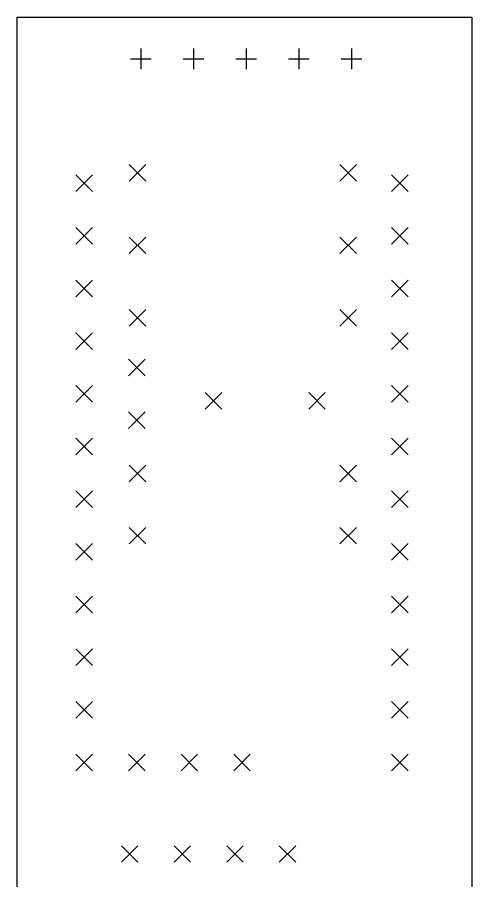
# Model space of a CAD drawing. Header units: millimetres. Extents: x 142.5 to 194.2, y -174.5 to -89.5.
# Drawn here: x 144.04 to 165.96, y -131.14 to -89.5 of the extents above; entities that cross this region are included whole.
import ezdxf

# ---------------------------------------------------------------- set-up
doc = ezdxf.new("R2010")
doc.units = ezdxf.units.MM
doc.layers.add('BLACK', color=250, linetype='CONTINUOUS')

msp = doc.modelspace()

# ---------------------------------------------------------------- linework, layer by layer
at = {"layer": 'BLACK', "linetype": 'CONTINUOUS'}
for p, q in [((144.035022, -89.5), (165.964977, -89.5)), ((144.035022, -158.519215), (144.035022, -89.5)), ((165.964977, -89.5), (165.964977, -158.519215)), ((150, -91), (150, -92)), ((152.54, -91), (152.54, -92)), ((155.08, -91), (155.08, -92)), ((157.62, -91), (157.62, -92)), ((160.16, -91), (160.16, -92)), ((149.5, -91.5), (150.5, -91.5)), ((152.04, -91.5), (153.04, -91.5)), ((154.58, -91.5), (155.58, -91.5)), ((157.12, -91.5), (158.12, -91.5)), ((159.66, -91.5), (160.66, -91.5)), ((149.44, -96.6), (150.24, -97.4)), ((150.24, -96.6), (149.44, -97.4)), ((159.6, -96.6), (160.4, -97.4)), ((160.4, -96.6), (159.6, -97.4)), ((146.86, -97.1), (147.66, -97.9)), ((147.66, -97.1), (146.86, -97.9)), ((162.1, -97.1), (162.9, -97.9)), ((162.9, -97.1), (162.1, -97.9)), ((146.86, -99.64), (147.66, -100.44)), ((147.66, -99.64), (146.86, -100.44)), ((162.1, -99.64), (162.9, -100.44)), ((162.9, -99.64), (162.1, -100.44)), ((149.44, -100.1), (150.24, -100.9)), ((150.24, -100.1), (149.44, -100.9)), ((159.6, -100.1), (160.4, -100.9)), ((160.4, -100.1), (159.6, -100.9)), ((146.86, -102.18), (147.66, -102.98)), ((147.66, -102.18), (146.86, -102.98)), ((162.1, -102.18), (162.9, -102.98)), ((162.9, -102.18), (162.1, -102.98)), ((149.44, -103.6), (150.24, -104.4)), ((150.24, -103.6), (149.44, -104.4)), ((159.6, -103.6), (160.4, -104.4)), ((160.4, -103.6), (159.6, -104.4)), ((146.86, -104.72), (147.66, -105.52)), ((147.66, -104.72), (146.86, -105.52)), ((162.1, -104.72), (162.9, -105.52)), ((162.9, -104.72), (162.1, -105.52)), ((149.4, -105.99), (150.2, -106.79)), ((150.2, -105.99), (149.4, -106.79)), ((146.86, -107.26), (147.66, -108.06)), ((147.66, -107.26), (146.86, -108.06)), ((162.1, -107.26), (162.9, -108.06)), ((162.9, -107.26), (162.1, -108.06)), ((153.1, -107.6), (153.9, -108.4)), ((153.9, -107.6), (153.1, -108.4)), ((158.1, -107.6), (158.9, -108.4)), ((158.9, -107.6), (158.1, -108.4)), ((149.4, -108.53), (150.2, -109.33)), ((150.2, -108.53), (149.4, -109.33)), ((146.86, -109.8), (147.66, -110.6)), ((147.66, -109.8), (146.86, -110.6)), ((162.1, -109.8), (162.9, -110.6)), ((162.9, -109.8), (162.1, -110.6)), ((149.44, -111.1), (150.24, -111.9)), ((150.24, -111.1), (149.44, -111.9)), ((159.6, -111.1), (160.4, -111.9)), ((160.4, -111.1), (159.6, -111.9)), ((146.86, -112.34), (147.66, -113.14)), ((147.66, -112.34), (146.86, -113.14)), ((162.1, -112.34), (162.9, -113.14)), ((162.9, -112.34), (162.1, -113.14)), ((149.44, -114.1), (150.24, -114.9)), ((150.24, -114.1), (149.44, -114.9)), ((159.6, -114.1), (160.4, -114.9)), ((160.4, -114.1), (159.6, -114.9)), ((146.86, -114.88), (147.66, -115.68)), ((147.66, -114.88), (146.86, -115.68)), ((162.1, -114.88), (162.9, -115.68)), ((162.9, -114.88), (162.1, -115.68)), ((146.86, -117.42), (147.66, -118.22)), ((147.66, -117.42), (146.86, -118.22)), ((162.1, -117.42), (162.9, -118.22)), ((162.9, -117.42), (162.1, -118.22)), ((146.86, -119.96), (147.66, -120.76)), ((147.66, -119.96), (146.86, -120.76)), ((162.1, -119.96), (162.9, -120.76)), ((162.9, -119.96), (162.1, -120.76)), ((146.86, -122.5), (147.66, -123.3)), ((147.66, -122.5), (146.86, -123.3)), ((162.1, -122.5), (162.9, -123.3)), ((162.9, -122.5), (162.1, -123.3)), ((146.86, -125.04), (147.66, -125.84)), ((147.66, -125.04), (146.86, -125.84)), ((149.4, -125.04), (150.2, -125.84)), ((150.2, -125.04), (149.4, -125.84)), ((151.94, -125.04), (152.74, -125.84)), ((152.74, -125.04), (151.94, -125.84)), ((154.48, -125.04), (155.28, -125.84)), ((155.28, -125.04), (154.48, -125.84)), ((162.1, -125.04), (162.9, -125.84)), ((162.9, -125.04), (162.1, -125.84)), ((149.06, -129.45), (149.86, -130.25)), ((149.86, -129.45), (149.06, -130.25)), ((151.6, -129.45), (152.4, -130.25)), ((152.4, -129.45), (151.6, -130.25)), ((154.14, -129.45), (154.94, -130.25)), ((154.94, -129.45), (154.14, -130.25)), ((156.68, -129.45), (157.48, -130.25)), ((157.48, -129.45), (156.68, -130.25))]:
    msp.add_line(p, q, dxfattribs=at)

doc.saveas('drawing.dxf')
